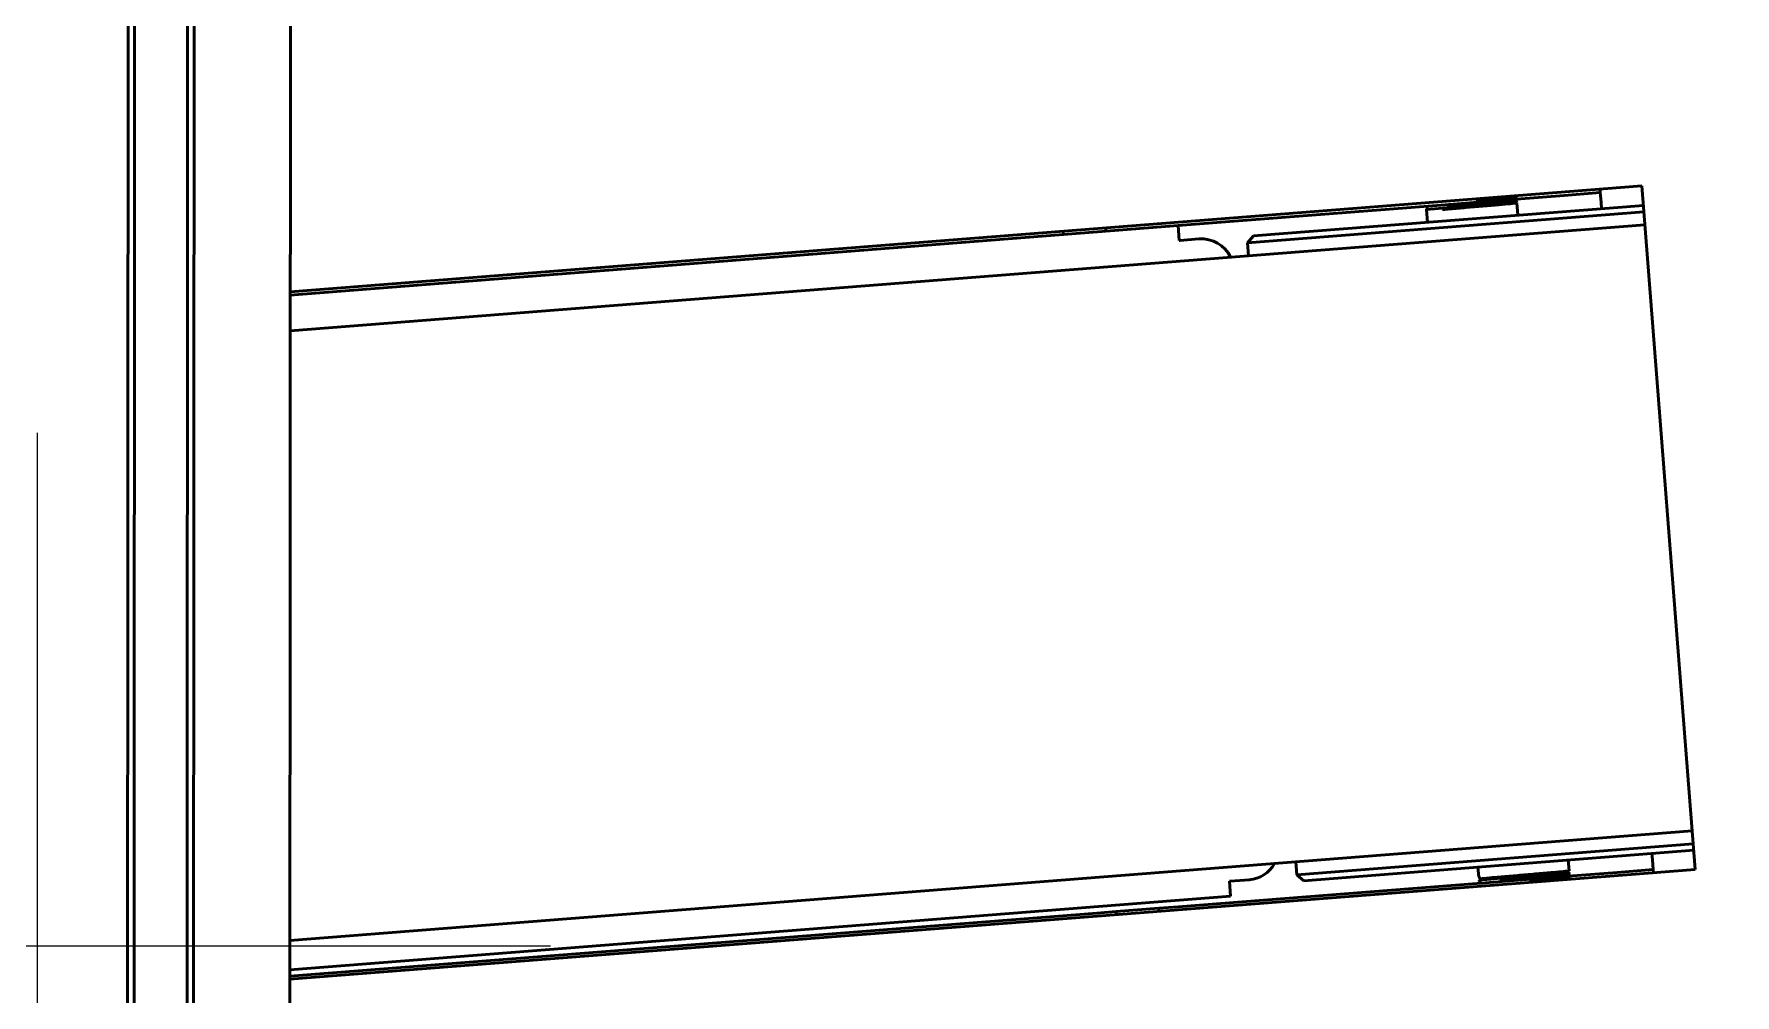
# Model space of a CAD drawing. Header units: millimetres. Extents: x 845401 to 948039, y 511594 to 550263.
# Drawn here: x 912824.5 to 913087.6, y 536810.1 to 536958.7 of the extents above; entities that cross this region are included whole.
import ezdxf

# ---------------------------------------------------------------- set-up
doc = ezdxf.new("R2010")
doc.units = ezdxf.units.MM
doc.layers.add('00', color=7, linetype='Continuous')
doc.layers.add('A-剖-0.10mm.......SECT-L01', color=255, linetype='Continuous', lineweight=18)
doc.layers.add('可见 (ISO)', color=7, linetype='Continuous', lineweight=50)

# ---------------------------------------------------------------- blocks, each defined once
blk = doc.blocks.new('单件分离新结构核图')
at = {"layer": '可见 (ISO)'}
for p, q in [((4619101.27, 893985.08), (4619101.27, 896285.08)), ((4619102.27, 893985.08), (4619102.27, 896285.08)), ((4619110.47, 893985.08), (4619110.47, 896285.08)), ((4619111.47, 893985.08), (4619111.47, 896285.08)), ((4619126.37, 893985.08), (4619126.37, 896285.08)), ((4619126.37, 895572.3), (4619335.42, 895588.75)), ((4619310.01, 895586.23), (4619309.97, 895586.75)), ((4619315.82, 895587.21), (4619315.83, 895587.15)), ((4619315.99, 895587.01), (4619315.85, 895586.91)), ((4619315.85, 895586.91), (4619315.85, 895586.84)), ((4619316.01, 895587.03), (4619316.01, 895587.07)), ((4619323.41, 895587.28), (4619316.02, 895586.7)), ((4619316.03, 895586.71), (4619316.03, 895586.75)), ((4619329, 895587.72), (4619323.41, 895587.28)), ((4619329, 895587.72), (4619328.95, 895588.24)), ((4619329.11, 895586.23), (4619329, 895587.72)), ((4619335.42, 895588.75), (4619343.74, 895483.08)), ((4619305.03, 895585.83), (4619263.7, 895582.58)), ((4619274.44, 895579.92), (4619335.74, 895584.74)), ((4619335.66, 895585.74), (4619275.36, 895580.99)), ((4619302.09, 895585.45), (4619302.09, 895585.49)), ((4619302.27, 895585.37), (4619302.11, 895585.44)), ((4619302.12, 895585.1), (4619302.11, 895585.18)), ((4619302.12, 895585.1), (4619304.6, 895585.3)), ((4619302.12, 895585.1), (4619302.27, 895583.11)), ((4619302.23, 895585.26), (4619302.28, 895585.29)), ((4619302.25, 895585.61), (4619302.25, 895585.62)), ((4619302.25, 895585.62), (4619302.25, 895585.61)), ((4619302.28, 895585.29), (4619302.27, 895585.37)), ((4619302.27, 895585.37), (4619302.28, 895585.29)), ((4619304.68, 895585.31), (4619304.6, 895585.3)), ((4619304.6, 895585.3), (4619304.61, 895585.1)), ((4619304.61, 895585.1), (4619304.71, 895585.21)), ((4619305.56, 895585.38), (4619304.68, 895585.31)), ((4619304.71, 895585.29), (4619304.68, 895585.31)), ((4619304.71, 895585.21), (4619304.71, 895585.29)), ((4619310.01, 895586.23), (4619305.03, 895585.83)), ((4619305.52, 895585.68), (4619305.52, 895585.6)), ((4619305.68, 895585.83), (4619305.68, 895585.79)), ((4619305.7, 895585.51), (4619305.71, 895585.47)), ((4619316.02, 895586.7), (4619315.87, 895586.6)), ((4619315.87, 895586.6), (4619315.88, 895586.52)), ((4619316.04, 895586.38), (4619315.9, 895586.28)), ((4619315.9, 895586.28), (4619315.9, 895586.2)), ((4619315.9, 895586.2), (4619316.08, 895586.12)), ((4619316.06, 895586.39), (4619316.06, 895586.43)), ((4619316.08, 895586.12), (4619316.23, 895584.21)), ((4619329.11, 895586.23), (4619329.19, 895585.23)), ((4619126.37, 895571.77), (4619263.7, 895582.58)), ((4619245.95, 895581.19), (4619245.91, 895581.71)), ((4619252.49, 895582.22), (4619252.53, 895581.7)), ((4619263.7, 895582.58), (4619263.88, 895580.29)), ((4619335.9, 895582.75), (4619309.49, 895580.67)), ((4619126.37, 895566.26), (4619309.49, 895580.67)), ((4619264, 895580.3), (4619263.88, 895580.29)), ((4619264, 895580.3), (4619266.92, 895580.53)), ((4619275.36, 895580.99), (4619274.44, 895579.92)), ((4619274.44, 895579.92), (4619274.6, 895577.92)), ((4619316.86, 895486.96), (4619126.37, 895471.97)), ((4619343.43, 895487.04), (4619282.13, 895482.22)), ((4619316.86, 895486.96), (4619343.27, 895489.04)), ((4619281.97, 895484.21), (4619282.13, 895482.22)), ((4619283.2, 895481.3), (4619343.51, 895486.05)), ((4619324.08, 895484.52), (4619324.21, 895482.83)), ((4619337.04, 895485.54), (4619337.12, 895484.54)), ((4619337.12, 895484.54), (4619337.23, 895483.04)), ((4619343.74, 895483.08), (4619126.37, 895465.97)), ((4619283.2, 895481.3), (4619282.13, 895482.22)), ((4619310.12, 895483.42), (4619310.24, 895481.89)), ((4619310.35, 895481.84), (4619310.24, 895481.89)), ((4619310.26, 895481.62), (4619310.37, 895481.69)), ((4619310.26, 895481.62), (4619310.27, 895481.58)), ((4619310.44, 895481.49), (4619310.27, 895481.57)), ((4619310.35, 895481.91), (4619310.37, 895481.63)), ((4619310.45, 895481.44), (4619311.42, 895481.51)), ((4619311.42, 895481.51), (4619313.74, 895481.7)), ((4619313.27, 895481.16), (4619318.25, 895481.55)), ((4619313.88, 895481.6), (4619313.88, 895481.64)), ((4619318.29, 895481.08), (4619318.25, 895481.55)), ((4619324.21, 895482.83), (4619324.05, 895482.72)), ((4619324.05, 895482.64), (4619324.05, 895482.72)), ((4619324.05, 895482.64), (4619324.23, 895482.56)), ((4619324.22, 895482.5), (4619324.07, 895482.4)), ((4619324.08, 895482.32), (4619324.07, 895482.4)), ((4619324.1, 895482.01), (4619331.65, 895482.61)), ((4619324.24, 895482.19), (4619324.1, 895482.09)), ((4619324.1, 895482.01), (4619324.1, 895482.09)), ((4619324.27, 895481.87), (4619324.12, 895481.77)), ((4619324.13, 895481.69), (4619324.12, 895481.77)), ((4619324.23, 895482.56), (4619324.23, 895482.52)), ((4619324.23, 895482.52), (4619324.23, 895482.51)), ((4619324.23, 895482.52), (4619324.23, 895482.52)), ((4619324.26, 895482.24), (4619324.26, 895482.2)), ((4619324.28, 895481.92), (4619324.28, 895481.88)), ((4619324.29, 895481.55), (4619324.28, 895481.55)), ((4619324.31, 895481.6), (4619324.31, 895481.57)), ((4619331.65, 895482.61), (4619337.23, 895483.04)), ((4619337.27, 895482.57), (4619337.23, 895483.04)), ((4619126.37, 895467.45), (4619271.86, 895478.9)), ((4619263.76, 895477.26), (4619313.27, 895481.16)), ((4619271.68, 895481.2), (4619271.8, 895481.2)), ((4619271.68, 895481.2), (4619271.86, 895478.9)), ((4619274.72, 895481.44), (4619271.8, 895481.2)), ((4619310.29, 895481.3), (4619310.29, 895481.26)), ((4619310.47, 895481.17), (4619310.31, 895481.25)), ((4619310.31, 895480.98), (4619310.32, 895480.94)), ((4619310.34, 895480.93), (4619310.33, 895480.93)), ((4619310.45, 895481.41), (4619310.44, 895481.49)), ((4619310.45, 895481.41), (4619310.45, 895481.44)), ((4619310.48, 895481.1), (4619310.47, 895481.18)), ((4619310.48, 895481.09), (4619310.47, 895481.17)), ((4619313.72, 895481.48), (4619313.72, 895481.4)), ((4619313.91, 895481.28), (4619313.9, 895481.32)), ((4619126.37, 895466.45), (4619251.2, 895476.27)), ((4619251.2, 895476.27), (4619254.19, 895476.51)), ((4619254.19, 895476.51), (4619260.77, 895477.03)), ((4619254.23, 895476.03), (4619254.19, 895476.51)), ((4619260.77, 895477.03), (4619263.76, 895477.26)), ((4619260.77, 895477.03), (4619260.81, 895476.55))]:
    blk.add_line(p, q, dxfattribs=at)
for centre, major_axis, ratio, start_param, end_param in [((4619267.32, 895575.54), (-0.39, 4.98), 0.99863, 5.080657, 6.283185), ((4619274.33, 895486.42), (0.39, -4.98), 0.99863, 0, 0.976411), ((4619312.74, 895464.46), (-1.39, 17.68), 0.5, 6.000012, 6.015054)]:
    blk.add_ellipse(centre, major_axis=major_axis, ratio=ratio, start_param=start_param, end_param=end_param, dxfattribs=at)
for points, knots in [([(4619316.03, 895586.75), (4619316.02, 895586.74), (4619315.88, 895586.73), (4619315.37, 895586.68), (4619315.01, 895586.64), (4619314.01, 895586.55), (4619313.32, 895586.49), (4619311.77, 895586.36), (4619310.91, 895586.28), (4619309.3, 895586.14), (4619308.55, 895586.08), (4619307.08, 895585.95), (4619306.35, 895585.89), (4619305.68, 895585.83)], [0, 0, 0, 0, 0.230773, 0.230773, 0.452546, 0.452546, 0.722612, 0.722612, 0.992679, 0.992679, 1.214452, 1.214452, 1.445224, 1.445224, 1.445224, 1.445224]), ([(4619316.01, 895587.07), (4619315.99, 895587.06), (4619315.85, 895587.04), (4619315.34, 895586.99), (4619314.99, 895586.96), (4619313.98, 895586.87), (4619313.3, 895586.81), (4619311.74, 895586.67), (4619310.89, 895586.6), (4619310, 895586.52), (4619309.99, 895586.52), (4619309.99, 895586.52)], [0.000001, 0.000001, 0.000001, 0.000001, 0.2307732, 0.2307732, 0.4525467, 0.4525467, 0.7226132, 0.7226132, 0.9926796, 0.9926796, 0.9938101, 0.9938101, 0.9938101, 0.9938101]), ([(4619316.01, 895587.03), (4619315.99, 895587.02), (4619315.64, 895586.98), (4619315.08, 895586.93), (4619314.37, 895586.86), (4619313.18, 895586.76), (4619311.79, 895586.64), (4619311.21, 895586.59), (4619310.6, 895586.53), (4619309.99, 895586.48)], [0.942403424, 0.942403424, 0.942403424, 0.942403424, 0.944372241, 0.944372241, 0.944372241, 0.946857541, 0.946857541, 0.946857541, 0.947892904, 0.947892904, 0.947892904, 0.947892904]), ([(4619316.01, 895587.07), (4619315.98, 895587.08), (4619315.95, 895587.1), (4619315.89, 895587.12), (4619315.86, 895587.14), (4619315.83, 895587.15)], [-0.03607492, -0.03607492, -0.03607492, -0.03607492, -0.01803798, -0.01803798, -0.00047941, -0.00047941, -0.00047941, -0.00047941]), ([(4619316.03, 895586.75), (4619316, 895586.76), (4619315.97, 895586.78), (4619315.91, 895586.81), (4619315.88, 895586.82), (4619315.85, 895586.84)], [-0.03607493, -0.03607493, -0.03607493, -0.03607493, -0.01803798, -0.01803798, -0.00047941, -0.00047941, -0.00047941, -0.00047941]), ([(4619302.09, 895585.49), (4619302.12, 895585.51), (4619302.14, 895585.53), (4619302.2, 895585.57), (4619302.22, 895585.59), (4619302.25, 895585.61)], [-0.03607493, -0.03607493, -0.03607493, -0.03607493, -0.01803798, -0.01803798, -0.000001, -0.000001, -0.000001, -0.000001]), ([(4619302.27, 895585.37), (4619302.24, 895585.38), (4619302.21, 895585.4), (4619302.15, 895585.42), (4619302.12, 895585.44), (4619302.09, 895585.45)], [-0.03594807, -0.03594807, -0.03594807, -0.03594807, -0.01797394, -0.01797394, 0, 0, 0, 0]), ([(4619302.11, 895585.18), (4619302.14, 895585.2), (4619302.17, 895585.22), (4619302.22, 895585.25), (4619302.25, 895585.27), (4619302.28, 895585.29)], [-0.03607493, -0.03607493, -0.03607493, -0.03607493, -0.01803798, -0.01803798, -0.000001, -0.000001, -0.000001, -0.000001]), ([(4619304.61, 895585.1), (4619305.3, 895585.16), (4619306.09, 895585.23), (4619307.76, 895585.37), (4619308.62, 895585.45), (4619310.37, 895585.6), (4619311.24, 895585.67), (4619312.89, 895585.82), (4619313.64, 895585.88), (4619314.86, 895585.99), (4619315.33, 895586.03), (4619315.94, 895586.09), (4619316.09, 895586.11), (4619316.08, 895586.12)], [-3.788754, -3.788754, -3.788754, -3.788754, -3.518995, -3.518995, -3.258988, -3.258988, -2.991193, -2.991193, -2.712884, -2.712884, -2.443494, -2.443494, -2.184479, -2.184479, -2.184479, -2.184479]), ([(4619315.9, 895586.28), (4619315.88, 895586.27), (4619315.74, 895586.26), (4619315.16, 895586.2), (4619314.71, 895586.16), (4619313.55, 895586.05), (4619312.83, 895585.99), (4619311.26, 895585.85), (4619310.41, 895585.78), (4619308.69, 895585.63), (4619307.83, 895585.56), (4619306.17, 895585.42), (4619305.39, 895585.35), (4619304.71, 895585.29)], [0.02692, 0.02692, 0.02692, 0.02692, 0.265642, 0.265642, 0.521602, 0.521602, 0.786962, 0.786962, 1.048502, 1.048502, 1.30615, 1.30615, 1.573684, 1.573684, 1.573684, 1.573684]), ([(4619305.68, 895585.79), (4619305.65, 895585.77), (4619305.63, 895585.75), (4619305.57, 895585.71), (4619305.54, 895585.69), (4619305.52, 895585.68)], [-0.03607394, -0.03607394, -0.03607394, -0.03607394, -0.01803698, -0.01803698, 0, 0, 0, 0]), ([(4619305.52, 895585.6), (4619305.55, 895585.58), (4619305.58, 895585.57), (4619305.64, 895585.54), (4619305.67, 895585.53), (4619305.7, 895585.51)], [-0.03594725, -0.03594725, -0.03594725, -0.03594725, -0.01797361, -0.01797361, 0, 0, 0, 0]), ([(4619305.71, 895585.47), (4619305.68, 895585.46), (4619305.66, 895585.44), (4619305.61, 895585.41), (4619305.59, 895585.39), (4619305.56, 895585.38)], [-0.03101521, -0.03101521, -0.03101521, -0.03101521, -0.01550818, -0.01550818, -0.000001, -0.000001, -0.000001, -0.000001]), ([(4619305.58, 895585.88), (4619305.58, 895585.88), (4619305.58, 895585.87), (4619305.62, 895585.86), (4619305.65, 895585.84), (4619305.68, 895585.83)], [-0.02011742, -0.02011742, -0.02011742, -0.02011742, -0.01797361, -0.01797361, 0, 0, 0, 0]), ([(4619316.03, 895586.71), (4619316.01, 895586.7), (4619315.66, 895586.66), (4619315.1, 895586.61), (4619314.39, 895586.55), (4619313.2, 895586.44), (4619311.81, 895586.32), (4619310.92, 895586.24), (4619309.97, 895586.16), (4619309.06, 895586.08), (4619307.94, 895585.99), (4619306.74, 895585.88), (4619305.68, 895585.79)], [0.966826844, 0.966826844, 0.966826844, 0.966826844, 0.968795661, 0.968795661, 0.968795661, 0.971280961, 0.971280961, 0.971280961, 0.972866231, 0.972866231, 0.972866231, 0.974835049, 0.974835049, 0.974835049, 0.974835049]), ([(4619316.06, 895586.43), (4619316.04, 895586.43), (4619315.9, 895586.41), (4619315.39, 895586.36), (4619315.04, 895586.33), (4619314.03, 895586.24), (4619313.35, 895586.17), (4619311.79, 895586.04), (4619310.94, 895585.96), (4619309.32, 895585.83), (4619308.58, 895585.76), (4619307.1, 895585.64), (4619306.37, 895585.57), (4619305.7, 895585.51)], [0.000001, 0.000001, 0.000001, 0.000001, 0.230773, 0.230773, 0.452547, 0.452547, 0.722613, 0.722613, 0.99268, 0.99268, 1.214453, 1.214453, 1.445225, 1.445225, 1.445225, 1.445225]), ([(4619316.06, 895586.43), (4619316.03, 895586.45), (4619315.99, 895586.46), (4619315.94, 895586.49), (4619315.91, 895586.51), (4619315.88, 895586.52)], [-0.03607492, -0.03607492, -0.03607492, -0.03607492, -0.01803798, -0.01803798, -0.00047941, -0.00047941, -0.00047941, -0.00047941]), ([(4619310.27, 895481.57), (4619310.26, 895481.58), (4619310.37, 895481.59), (4619310.89, 895481.65), (4619311.33, 895481.69), (4619312.5, 895481.79), (4619313.23, 895481.86), (4619314.85, 895482), (4619315.71, 895482.07), (4619317.51, 895482.23), (4619318.43, 895482.31), (4619320.18, 895482.46), (4619320.99, 895482.53), (4619322.37, 895482.65), (4619322.94, 895482.7), (4619323.8, 895482.78), (4619324.08, 895482.81), (4619324.2, 895482.83), (4619324.21, 895482.83), (4619324.21, 895482.83)], [-4.545679, -4.545679, -4.545679, -4.545679, -4.313288, -4.313288, -4.045708, -4.045708, -3.766246, -3.766246, -3.49745, -3.49745, -3.222585, -3.222585, -2.946603, -2.946603, -2.680737, -2.680737, -2.402751, -2.402751, -2.330392, -2.330392, -2.330392, -2.330392]), ([(4619311.42, 895481.51), (4619312.14, 895481.58), (4619313.33, 895481.69), (4619314.7, 895481.81), (4619315.53, 895481.88), (4619316.41, 895481.95), (4619317.25, 895482.03), (4619318.64, 895482.14), (4619320.16, 895482.28), (4619321.35, 895482.38), (4619322.09, 895482.45), (4619322.71, 895482.5), (4619323.14, 895482.54), (4619323.71, 895482.59), (4619324.04, 895482.63), (4619324.05, 895482.64)], [0.97567857, 0.97567857, 0.97567857, 0.97567857, 0.97817177, 0.97817177, 0.97817177, 0.9796748, 0.9796748, 0.9796748, 0.98217219, 0.98217219, 0.98217219, 0.98373984, 0.98373984, 0.98373984, 0.98577236, 0.98577236, 0.98577236, 0.98577236]), ([(4619313.88, 895481.6), (4619313.85, 895481.58), (4619313.83, 895481.56), (4619313.77, 895481.52), (4619313.74, 895481.5), (4619313.72, 895481.48)], [-0.03607393, -0.03607393, -0.03607393, -0.03607393, -0.01803698, -0.01803698, 0, 0, 0, 0]), ([(4619324.23, 895482.56), (4619324.24, 895482.55), (4619324.2, 895482.55), (4619323.99, 895482.52), (4619323.67, 895482.49), (4619322.73, 895482.4), (4619322.1, 895482.35), (4619320.62, 895482.22), (4619319.79, 895482.14), (4619318.08, 895482), (4619317.22, 895481.92), (4619315.5, 895481.78), (4619314.65, 895481.7), (4619313.88, 895481.64)], [-1.467462, -1.467462, -1.467462, -1.467462, -1.339901, -1.339901, -1.074026, -1.074026, -0.796048, -0.796048, -0.523267, -0.523267, -0.265917, -0.265917, -0.000001, -0.000001, -0.000001, -0.000001]), ([(4619324.26, 895482.24), (4619324.23, 895482.25), (4619324.2, 895482.27), (4619324.14, 895482.3), (4619324.11, 895482.31), (4619324.08, 895482.32)], [-0.03607393, -0.03607393, -0.03607393, -0.03607393, -0.01803698, -0.01803698, -0.00047842, -0.00047842, -0.00047842, -0.00047842]), ([(4619324.28, 895481.92), (4619324.25, 895481.94), (4619324.22, 895481.95), (4619324.16, 895481.98), (4619324.13, 895481.99), (4619324.1, 895482.01)], [-0.03607393, -0.03607393, -0.03607393, -0.03607393, -0.01803698, -0.01803698, -0.00047842, -0.00047842, -0.00047842, -0.00047842]), ([(4619324.31, 895481.6), (4619324.28, 895481.62), (4619324.25, 895481.63), (4619324.19, 895481.66), (4619324.16, 895481.68), (4619324.13, 895481.69)], [-0.03607393, -0.03607393, -0.03607393, -0.03607393, -0.01803698, -0.01803698, -0.00047842, -0.00047842, -0.00047842, -0.00047842]), ([(4619310.29, 895481.3), (4619310.32, 895481.32), (4619310.34, 895481.34), (4619310.4, 895481.38), (4619310.43, 895481.39), (4619310.45, 895481.41)], [-0.03607393, -0.03607393, -0.03607393, -0.03607393, -0.01803698, -0.01803698, 0, 0, 0, 0]), ([(4619310.47, 895481.18), (4619310.44, 895481.19), (4619310.41, 895481.2), (4619310.35, 895481.23), (4619310.32, 895481.24), (4619310.29, 895481.26)], [-0.03594725, -0.03594725, -0.03594725, -0.03594725, -0.01797361, -0.01797361, 0, 0, 0, 0]), ([(4619310.31, 895480.98), (4619310.34, 895481), (4619310.37, 895481.02), (4619310.42, 895481.06), (4619310.45, 895481.08), (4619310.48, 895481.1)], [-0.03607393, -0.03607393, -0.03607393, -0.03607393, -0.01803698, -0.01803698, 0, 0, 0, 0]), ([(4619313.72, 895481.4), (4619313.75, 895481.39), (4619313.78, 895481.37), (4619313.84, 895481.35), (4619313.87, 895481.33), (4619313.9, 895481.32)], [-0.03594725, -0.03594725, -0.03594725, -0.03594725, -0.01797361, -0.01797361, 0, 0, 0, 0]), ([(4619313.91, 895481.28), (4619313.88, 895481.26), (4619313.85, 895481.24), (4619313.81, 895481.21), (4619313.8, 895481.21), (4619313.79, 895481.2)], [-0.03607393, -0.03607393, -0.03607393, -0.03607393, -0.01803698, -0.01803698, -0.01139413, -0.01139413, -0.01139413, -0.01139413])]:
    blk.add_open_spline(points, degree=3, knots=knots, dxfattribs=at)
for points, weights, knots in [([(4619315.17, 895587.16), (4619315.05, 895587.15), (4619314.91, 895587.13), (4619313.26, 895586.98), (4619309.98, 895586.7)], [0.980059774154, 0.989151425201, 1, 0.884575964024, 0.968036021858], [0.919619207, 0.919619207, 0.919619207, 0.919948821, 0.919948821, 0.923455767, 0.923455767, 0.923455767]), ([(4619315.83, 895587.15), (4619315.83, 895587.14), (4619314.92, 895587.05), (4619313.26, 895586.9), (4619309.98, 895586.62)], [0.933012701892, 0.933012701892, 1, 0.884575964024, 0.968036021858], [0.917913536, 0.917913536, 0.917913536, 0.919948821, 0.919948821, 0.923455767, 0.923455767, 0.923455767]), ([(4619315.85, 895586.91), (4619315.82, 895586.9), (4619314.94, 895586.82), (4619313.28, 895586.66), (4619310, 895586.38)], [0.933054717492, 0.934690352491, 1, 0.884575964024, 0.968036021858], [0.942387929, 0.942387929, 0.942387929, 0.944372241, 0.944372241, 0.947879187, 0.947879187, 0.947879187]), ([(4619315.85, 895586.84), (4619315.85, 895586.82), (4619314.94, 895586.74), (4619313.29, 895586.59), (4619310.01, 895586.3)], [0.933012701892, 0.933012701892, 1, 0.884575964024, 0.968036021858], [0.942336956, 0.942336956, 0.942336956, 0.944372241, 0.944372241, 0.947879187, 0.947879187, 0.947879187]), ([(4619315.9, 895586.2), (4619315.9, 895586.19), (4619314.99, 895586.1), (4619313.03, 895585.92), (4619309.1, 895585.59), (4619306.61, 895585.38), (4619304.71, 895585.21)], [0.933012701892, 0.933012701892, 1, 0.866025403784, 1, 0.910794348249, 0.94038208762], [0.991183796, 0.991183796, 0.991183796, 0.993219081, 0.993219081, 0.997289651, 0.997289651, 1, 1, 1]), ([(4619315.87, 895586.6), (4619315.85, 895586.58), (4619314.96, 895586.5), (4619313, 895586.32), (4619309.07, 895585.98), (4619307.15, 895585.82), (4619305.52, 895585.68)], [0.933054717492, 0.934690352491, 1, 0.866025403784, 1, 0.929766624189, 0.933170000675], [0.966811349, 0.966811349, 0.966811349, 0.968795661, 0.968795661, 0.972866231, 0.972866231, 0.975000142, 0.975000142, 0.975000142]), ([(4619315.88, 895586.52), (4619315.88, 895586.51), (4619314.97, 895586.42), (4619313, 895586.24), (4619309.08, 895585.9), (4619307.16, 895585.74), (4619305.52, 895585.6)], [0.933012701892, 0.933012701892, 1, 0.866025403784, 1, 0.929766625411, 0.933170000557], [0.966760376, 0.966760376, 0.966760376, 0.968795661, 0.968795661, 0.972866231, 0.972866231, 0.975000142, 0.975000142, 0.975000142]), ([(4619316.06, 895586.39), (4619316.03, 895586.38), (4619315.13, 895586.29), (4619313.11, 895586.11), (4619309.09, 895585.77), (4619307.28, 895585.61), (4619305.71, 895585.47)], [0.933084145451, 0.935200351537, 1, 0.866025403784, 1, 0.935200351812, 0.933084145469], [0.991250264, 0.991250264, 0.991250264, 0.993219081, 0.993219081, 0.997289651, 0.997289651, 0.999258469, 0.999258469, 0.999258469]), ([(4619310.44, 895481.49), (4619310.44, 895481.5), (4619311.35, 895481.59), (4619313.32, 895481.77), (4619317.25, 895482.1), (4619321.17, 895482.44), (4619323.14, 895482.62), (4619324.02, 895482.7), (4619324.05, 895482.72)], [0.933012701892, 0.933012701892, 1, 0.866025403784, 1, 0.866025403784, 1, 0.934690352491, 0.933054717492], [0.97357724, 0.97357724, 0.97357724, 0.97560976, 0.97560976, 0.9796748, 0.9796748, 0.98373984, 0.98373984, 0.98572145, 0.98572145, 0.98572145]), ([(4619313.72, 895481.48), (4619315.35, 895481.62), (4619317.27, 895481.79), (4619321.2, 895482.12), (4619323.16, 895482.31), (4619324.05, 895482.39), (4619324.07, 895482.4)], [0.933170000676, 0.929766624181, 1, 0.866025403784, 1, 0.934690352491, 0.933054717492], [0.95315354, 0.95315354, 0.95315354, 0.955284553, 0.955284553, 0.959349593, 0.959349593, 0.961331211, 0.961331211, 0.961331211]), ([(4619313.72, 895481.4), (4619315.36, 895481.55), (4619317.28, 895481.71), (4619321.2, 895482.04), (4619323.17, 895482.23), (4619324.08, 895482.31), (4619324.08, 895482.32)], [0.933170000676, 0.929766624181, 1, 0.866025403784, 1, 0.933012701892, 0.933012701892], [0.95315354, 0.95315354, 0.95315354, 0.955284553, 0.955284553, 0.959349593, 0.959349593, 0.961382114, 0.961382114, 0.961382114]), ([(4619313.88, 895481.6), (4619315.46, 895481.73), (4619317.26, 895481.89), (4619321.29, 895482.23), (4619323.3, 895482.42), (4619324.2, 895482.5), (4619324.23, 895482.51)], [0.93308414545, 0.935200351523, 1, 0.866025403784, 1, 0.935200351523, 0.93308414545], [0.95331841, 0.95331841, 0.95331841, 0.955284553, 0.955284553, 0.959349593, 0.959349593, 0.961315736, 0.961315736, 0.961315736]), ([(4619313.9, 895481.32), (4619315.48, 895481.46), (4619317.28, 895481.61), (4619321.31, 895481.95), (4619323.32, 895482.14), (4619324.22, 895482.22), (4619324.26, 895482.24)], [0.93308414545, 0.935200351523, 1, 0.866025403784, 1, 0.935200351523, 0.93308414545], [0.95331841, 0.95331841, 0.95331841, 0.955284553, 0.955284553, 0.959349593, 0.959349593, 0.961315736, 0.961315736, 0.961315736]), ([(4619313.91, 895481.28), (4619315.48, 895481.42), (4619317.29, 895481.57), (4619321.31, 895481.91), (4619323.33, 895482.1), (4619324.23, 895482.18), (4619324.26, 895482.2)], [0.93308414545, 0.935200351523, 1, 0.866025403784, 1, 0.935200351523, 0.93308414545], [0.928928166, 0.928928166, 0.928928166, 0.930894309, 0.930894309, 0.93495935, 0.93495935, 0.936925493, 0.936925493, 0.936925493]), ([(4619317.8, 895481.52), (4619321.39, 895481.82), (4619323.19, 895481.99), (4619324.07, 895482.07), (4619324.1, 895482.09)], [0.981660704356, 0.875926817093, 1, 0.934690352491, 0.933054717492], [0.931194736, 0.931194736, 0.931194736, 0.93495935, 0.93495935, 0.936940967, 0.936940967, 0.936940967]), ([(4619318.26, 895481.47), (4619321.54, 895481.76), (4619323.19, 895481.91), (4619324.1, 895481.99), (4619324.1, 895482.01)], [0.968036021858, 0.884575964024, 1, 0.933012701892, 0.933012701892], [0.931457168, 0.931457168, 0.931457168, 0.93495935, 0.93495935, 0.93699187, 0.93699187, 0.93699187]), ([(4619318.26, 895481.38), (4619321.64, 895481.67), (4619323.35, 895481.82), (4619324.25, 895481.91), (4619324.28, 895481.92)], [0.968691979443, 0.884124478346, 1, 0.935200351523, 0.93308414545], [0.931443469, 0.931443469, 0.931443469, 0.93495935, 0.93495935, 0.936925493, 0.936925493, 0.936925493]), ([(4619318.27, 895481.34), (4619321.65, 895481.63), (4619323.35, 895481.78), (4619324.25, 895481.87), (4619324.28, 895481.88)], [0.968691979443, 0.884124478346, 1, 0.935200351523, 0.93308414545], [0.907053225, 0.907053225, 0.907053225, 0.910569106, 0.910569106, 0.912535249, 0.912535249, 0.912535249]), ([(4619318.28, 895481.24), (4619321.56, 895481.52), (4619323.21, 895481.67), (4619324.1, 895481.75), (4619324.12, 895481.77)], [0.968036021858, 0.884575964024, 1, 0.934690352491, 0.933054717492], [0.907066924, 0.907066924, 0.907066924, 0.910569106, 0.910569106, 0.912550723, 0.912550723, 0.912550723]), ([(4619318.28, 895481.16), (4619321.56, 895481.44), (4619323.22, 895481.59), (4619324.13, 895481.68), (4619324.13, 895481.69)], [0.968036021858, 0.884575964024, 1, 0.933012701892, 0.933012701892], [0.907066924, 0.907066924, 0.907066924, 0.910569106, 0.910569106, 0.912601626, 0.912601626, 0.912601626]), ([(4619320.4, 895481.24), (4619322.31, 895481.41), (4619323.37, 895481.51), (4619324.27, 895481.59), (4619324.31, 895481.6)], [0.934103303812, 0.924465393784, 1, 0.935200351523, 0.93308414545], [0.908277244, 0.908277244, 0.908277244, 0.910569106, 0.910569106, 0.912535249, 0.912535249, 0.912535249])]:
    blk.add_rational_spline(points, weights, degree=2, knots=knots, dxfattribs=at)
for points in [[(4619315.99, 895587.01), (4619316, 895587.02), (4619316, 895587.02), (4619316.01, 895587.03)], [(4619316.02, 895586.7), (4619316.02, 895586.7), (4619316.03, 895586.71), (4619316.03, 895586.71)], [(4619316.04, 895586.38), (4619316.05, 895586.39), (4619316.05, 895586.39), (4619316.06, 895586.39)], [(4619310.24, 895481.89), (4619310.24, 895481.89), (4619310.27, 895481.9), (4619310.35, 895481.91)], [(4619310.37, 895481.63), (4619310.3, 895481.62), (4619310.26, 895481.62), (4619310.26, 895481.62)], [(4619324.22, 895482.5), (4619324.22, 895482.51), (4619324.23, 895482.51), (4619324.23, 895482.51)], [(4619324.24, 895482.19), (4619324.25, 895482.19), (4619324.25, 895482.19), (4619324.26, 895482.2)], [(4619324.27, 895481.87), (4619324.27, 895481.87), (4619324.28, 895481.88), (4619324.28, 895481.88)], [(4619324.29, 895481.55), (4619324.3, 895481.56), (4619324.3, 895481.56), (4619324.31, 895481.57)], [(4619310.34, 895480.93), (4619310.33, 895480.93), (4619310.33, 895480.94), (4619310.32, 895480.94)]]:
    blk.add_open_spline(points, degree=3, dxfattribs=at)
for points, weights in [([(4619302.25, 895585.61), (4619302.25, 895585.61), (4619302.25, 895585.61)], [0.933170000567, 0.93302153967, 0.93301319844]), ([(4619302.27, 895585.37), (4619302.27, 895585.37), (4619302.27, 895585.37)], [0.933170000676, 0.933012701892, 0.933012701892]), ([(4619302.28, 895585.29), (4619302.28, 895585.29), (4619302.28, 895585.29)], [0.933170000564, 0.933093997637, 0.933054717492]), ([(4619323.95, 895481.52), (4619324.29, 895481.56), (4619324.31, 895481.57)], [0.957923255597, 0.934346755333, 0.93308414545]), ([(4619310.45, 895481.41), (4619310.45, 895481.41), (4619310.45, 895481.41)], [0.93301319844, 0.933021539673, 0.933170000676]), ([(4619310.47, 895481.17), (4619310.47, 895481.17), (4619310.47, 895481.18)], [0.933012701892, 0.933012701892, 0.933170000676]), ([(4619310.48, 895481.09), (4619310.48, 895481.1), (4619310.48, 895481.1)], [0.93301319844, 0.933021539673, 0.933170000676])]:
    blk.add_rational_spline(points, weights, degree=2, dxfattribs=at)
blk = doc.blocks.new('C线')
at = {"layer": 'A-剖-0.10mm.......SECT-L01', "color": 1, "rotation": 359.9712527628268}
blk.add_blockref('单件分离新结构核图', (-3624841.16, -417498.02, 12.69), dxfattribs=at)
blk = doc.blocks.new('BC线平台')
at = {"layer": 'A-剖-0.10mm.......SECT-L01'}
h = blk.add_hatch(dxfattribs=at)
h.set_pattern_fill('CROSS', color=2, scale=50)
h.set_pattern_definition([(0, (691447.87, 341554.85), (317.5, 317.5), [158.75, -476.25]), (90, (691527.24, 341475.47), (-317.5, 317.5), [158.75, -476.25])])
h.paths.add_polyline_path([(791174.13, 370096.42), (802932.03, 370096.42), (802932.03, 366396.42), (791174.13, 366396.42)])

msp = doc.modelspace()

# ---------------------------------------------------------------- block references
at = {"layer": '00'}
for name, p in [('BC线平台', (120688.34, 168041.31, -0.98)), ('C线', (-81869.83, 61162.22))]:
    msp.add_blockref(name, p, dxfattribs=at)

doc.saveas('drawing.dxf')
